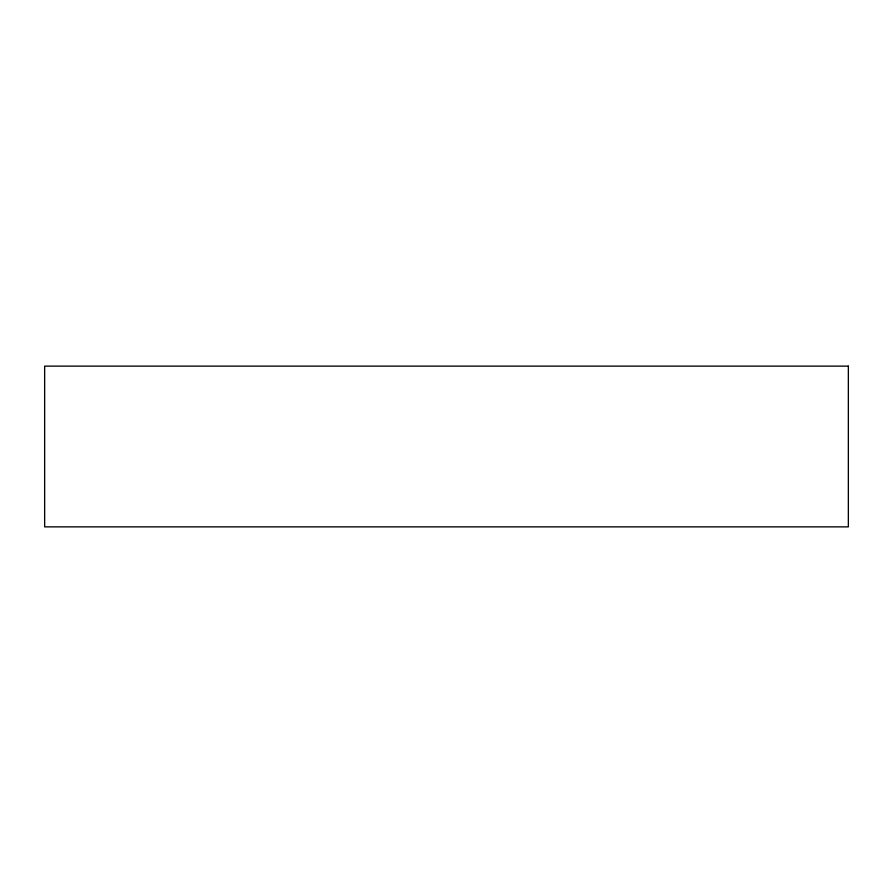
<?xml version="1.0" encoding="UTF-8"?>
<svg xmlns="http://www.w3.org/2000/svg" width="893" height="893" viewBox="0 0 893 893"><rect width="100%" height="100%" fill="white"/><g stroke="black" fill="none" stroke-linecap="round" stroke-linejoin="round"><path stroke-width="1.34" d="M848.35 366.13L44.65 366.13L44.65 526.87L848.35 526.87L848.35 366.13"/></g></svg>
